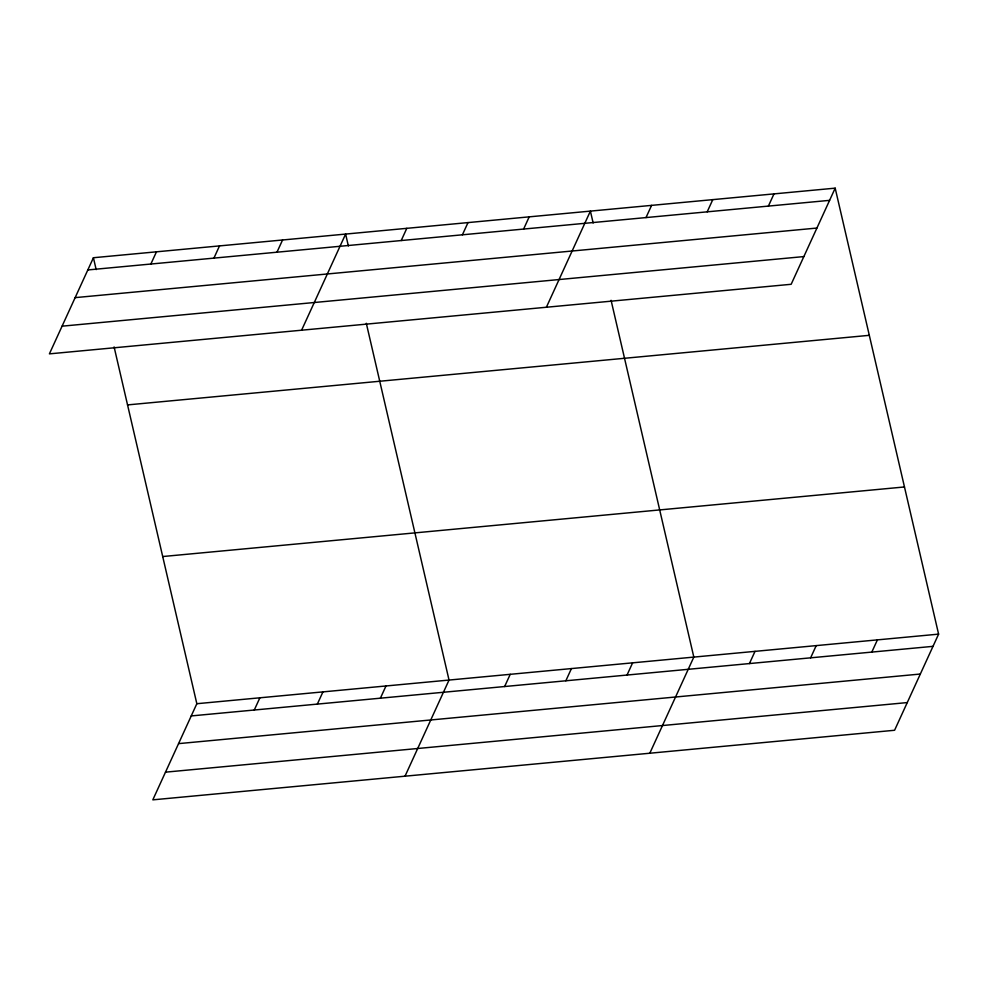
<?xml version="1.0" encoding="UTF-8"?>
<svg xmlns="http://www.w3.org/2000/svg" width="988" height="988" viewBox="0 0 988 988"><rect width="100%" height="100%" fill="white"/><g stroke="black" fill="none" stroke-linecap="round" stroke-linejoin="round"><path stroke-width="1.48" d="M93.415 257.732L49.4 353.865L791.166 284.285L835.181 188.152L93.415 257.732L96.169 269.625M150.868 264.031L156.462 251.817M213.927 258.115L219.509 245.901M276.973 252.199L282.568 239.985M301.599 330.202L345.615 234.07L348.369 245.963M401.214 240.541L406.809 228.327M114.102 346.924L196.834 703.715L152.819 799.848L894.585 730.268L938.6 634.135L835.181 188.152M462.409 234.798L468.003 222.596M254.287 710.014L259.881 697.8M523.615 229.068L529.197 216.854M317.346 704.111L322.928 691.896M546.389 307.243L590.392 211.111L593.158 223.004M380.392 698.195L385.987 685.981M646.004 217.582L651.598 205.368M405.018 776.198L449.034 680.065L366.301 323.274M707.198 211.84L712.793 199.625M504.633 686.537L510.228 674.322M768.392 206.097L773.987 193.883M565.84 680.794L571.422 668.58M627.034 675.051L632.616 662.837M649.808 753.226L693.823 657.094L611.078 300.303M749.423 663.578L755.017 651.364M810.617 657.835L816.212 645.621M871.811 652.092L877.406 639.878M87.821 269.946L829.587 200.354M75.137 297.635L816.903 228.055M62.083 326.176L803.849 256.584M127.538 404.907L869.304 335.327M162.699 556.54L904.477 486.961M196.834 703.715L938.6 634.135M191.24 715.93L933.005 646.35M178.569 743.631L920.334 674.038M165.502 772.159L907.268 702.579"/></g></svg>
